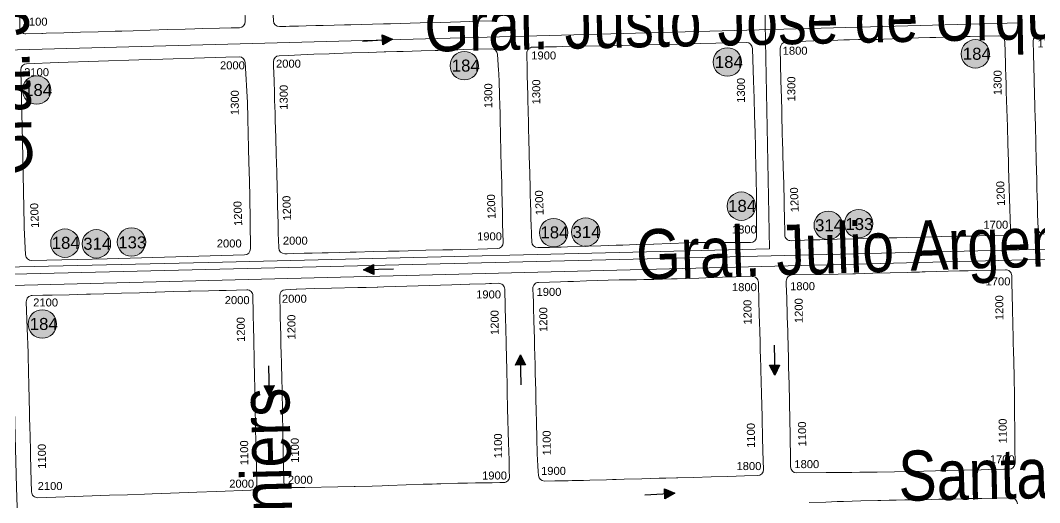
# Model space of a CAD drawing. Header units: millimetres. Extents: x 11558 to 23675, y 49449 to 61482.
# Drawn here: x 18914 to 19423, y 54630 to 54871 of the extents above; entities that cross this region are included whole.
import ezdxf

# ---------------------------------------------------------------- set-up
doc = ezdxf.new("R2010")
doc.units = ezdxf.units.MM
for name, color, linetype in [('0. plano base - nombres calles', 22, 'Continuous'), ('0. Plano Base - PLANO', 254, 'Continuous'), ('0. Plano base - sentido calles', 253, 'Continuous'), ('7. puesta en valor CC la lucila', 212, 'Continuous'), ('numeración', 7, 'Continuous')]:
    doc.layers.add(name, color=color, linetype=linetype)
for name, color, linetype, true_color in [('Linea 133 ida', 7, 'Continuous', 0x940000), ('Linea 184 IDA', 7, 'Continuous', 0x3d3d3d), ('Linea 184 REGRESO', 7, 'Continuous', 0x18f75b), ('Linea 314 IDA', 7, 'Continuous', 0x141414), ('Linea 314 REGRESO', 7, 'Continuous', 0xe00000)]:
    doc.layers.add(name, color=color, linetype=linetype, true_color=true_color)
doc.layers.get('7. puesta en valor CC la lucila').off()
doc.styles.get("Standard").update_dxf_attribs({"font": 'arial.ttf'})

# ---------------------------------------------------------------- blocks, each defined once
blk = doc.blocks.new('MANZANAS')
at = {"layer": '0. Plano Base - PLANO', "color": 0, "linetype": 'Continuous', "lineweight": 5}
for points in [[(5639147.52, 6178702.41, -0.413867), (5639143.44, 6178703.58), (5639140.08, 6178709.64), (5639138.22, 6178712.99), (5639137.46, 6178714.36), (5639137.4, 6178714.47), (5639135.93, 6178717.11), (5639133.69, 6178721.15), (5639131.58, 6178724.97), (5639127.19, 6178732.93), (5639122.81, 6178740.86), (5639118.65, 6178748.38), (5639116.45, 6178752.37), (5639115.93, 6178753.31), (5639115.06, 6178754.88), (5639114.9, 6178755.18), (5639114.46, 6178755.97), (5639110.37, 6178763.38), (5639108.51, 6178766.75), (5639106.82, 6178769.8), (5639104.98, 6178773.14), (5639103.42, 6178775.97), (5639103.32, 6178776.14), (5639102.25, 6178778.08), (5639101.21, 6178779.96), (5639098.19, 6178785.41, -0.404469), (5639099.27, 6178789.44), (5639104.29, 6178792.44)], [(5638854.57, 6178673.87, -0.408485), (5638853.42, 6178669.83), (5638847.27, 6178666.32), (5638839.73, 6178662.02), (5638831.04, 6178657.19), (5638822.22, 6178652.32), (5638809.19, 6178645.13), (5638806.17, 6178643.46), (5638791.83, 6178635.54), (5638789.04, 6178634), (5638784.5, 6178631.5), (5638779.69, 6178628.85), (5638776.55, 6178627.11), (5638772.27, 6178624.75), (5638768.94, 6178622.92), (5638765.54, 6178621.04), (5638764.93, 6178620.7), (5638763.38, 6178619.85), (5638760.61, 6178618.32, -0.412984), (5638756.54, 6178619.49), (5638755.2, 6178621.9)], [(5638741.22, 6178618.12), (5638744.24, 6178612.62, -0.413756), (5638743.06, 6178608.55), (5638739.43, 6178606.55), (5638734.35, 6178603.75), (5638726.95, 6178599.67), (5638723.52, 6178597.78), (5638719.33, 6178595.47), (5638711.74, 6178591.21), (5638704.09, 6178586.92), (5638696.63, 6178582.73), (5638691.71, 6178579.97), (5638688.8, 6178578.34), (5638681.33, 6178574.14), (5638673.71, 6178569.91), (5638666.31, 6178565.82), (5638658.6, 6178561.54), (5638657.03, 6178560.66), (5638656.78, 6178560.51), (5638649.86, 6178556.62, -0.419526), (5638645.75, 6178557.81), (5638640.41, 6178567.7)], [(5639105.2, 6178529.29), (5639112.31, 6178533.33), (5639117.29, 6178536.16), (5639120.01, 6178537.71), (5639127.6, 6178541.92), (5639135.12, 6178546.03), (5639136.43, 6178546.75), (5639140.02, 6178548.72), (5639143.18, 6178550.44), (5639146.89, 6178552.47), (5639150.76, 6178554.59), (5639150.82, 6178554.63), (5639158.41, 6178558.78), (5639161.85, 6178560.66), (5639164.72, 6178562.23), (5639166.03, 6178562.94), (5639172.36, 6178566.4), (5639173.54, 6178567.05), (5639180.72, 6178570.91), (5639193.69, 6178577.89, -0.410445), (5639197.74, 6178576.71)]]:
    blk.add_lwpolyline(points, format="xyb", dxfattribs=at)
for points in [[(5639130.18, 6178692.74), (5639119.05, 6178686.68), (5639115.64, 6178684.82), (5639109.96, 6178681.73), (5639102.4, 6178677.61), (5639094.63, 6178673.35), (5639093.79, 6178672.89), (5639087.01, 6178669.14), (5639082.91, 6178666.88), (5639079.62, 6178665.07), (5639072.02, 6178660.87), (5639064.52, 6178656.73), (5639056.9, 6178652.52), (5639054.34, 6178651.1), (5639049.25, 6178648.27), (5639047.35, 6178647.19), (5639045.49, 6178646.14), (5639036.75, 6178641.19, -0.418398), (5639032.64, 6178642.36), (5639028.02, 6178650.79), (5639026.35, 6178653.84), (5639024.64, 6178656.96), (5639020.43, 6178664.65), (5639016.35, 6178672.04), (5639013.19, 6178677.75), (5639013.05, 6178678), (5639012.03, 6178679.84), (5639010.63, 6178682.38), (5639007.9, 6178687.31), (5639003.92, 6178694.49), (5639002.47, 6178697.11), (5639002.18, 6178697.64), (5639000.13, 6178701.34), (5638999.69, 6178702.14), (5638995.4, 6178709.88), (5638987.6, 6178724.16, -0.410869), (5638988.76, 6178728.21), (5638997.36, 6178733.04), (5639000.68, 6178734.91), (5639000.79, 6178734.97), (5639005.91, 6178737.84), (5639008.73, 6178739.43), (5639013.98, 6178742.37), (5639016.48, 6178743.78), (5639020.37, 6178745.96), (5639024.14, 6178747.93), (5639029.43, 6178750.7), (5639031.37, 6178751.8), (5639046.52, 6178760.46), (5639051.49, 6178763.25), (5639054.1, 6178764.71), (5639057.55, 6178766.61), (5639061.73, 6178768.92), (5639063, 6178769.63), (5639063.58, 6178769.94), (5639067.2, 6178771.95), (5639069.09, 6178772.99), (5639081.58, 6178779.88, -0.412488), (5639085.64, 6178778.72), (5639090.98, 6178769.19), (5639092.4, 6178766.65), (5639093.68, 6178764.36), (5639096.34, 6178759.6), (5639097.92, 6178756.79), (5639102.13, 6178749.25), (5639106.35, 6178741.71), (5639110.56, 6178734.18), (5639114.88, 6178726.43), (5639116.46, 6178723.59), (5639131.36, 6178696.84, -0.41699)], [(5639019.22, 6178631.08), (5639013.74, 6178628.22), (5639010.76, 6178626.66), (5639002.29, 6178622.22), (5638999.51, 6178620.77), (5638994.15, 6178617.97), (5638991.26, 6178616.34), (5638983.83, 6178612.15), (5638976.62, 6178608.09), (5638976.5, 6178608.03), (5638968.96, 6178603.77), (5638963.16, 6178600.52), (5638961.2, 6178599.41), (5638960.22, 6178598.86), (5638953.62, 6178595.17), (5638946.15, 6178590.99), (5638939.01, 6178586.98), (5638936.24, 6178585.41), (5638934.75, 6178584.56), (5638931.21, 6178582.55), (5638930.8, 6178582.33), (5638926.04, 6178579.79, -0.408919), (5638922, 6178580.98), (5638920.51, 6178583.66), (5638919.83, 6178584.88), (5638918.24, 6178587.73), (5638916.15, 6178591.48), (5638915.23, 6178593.14), (5638914.58, 6178594.3), (5638912.66, 6178597.75), (5638910.42, 6178601.77), (5638909.43, 6178603.55), (5638908.88, 6178604.54), (5638905.41, 6178610.77), (5638901.15, 6178618.47), (5638900.83, 6178619.04), (5638899.36, 6178621.71), (5638898.11, 6178623.99), (5638897.15, 6178625.72), (5638894.58, 6178630.39), (5638892.85, 6178633.54), (5638890.63, 6178637.57), (5638889.96, 6178638.79), (5638888, 6178642.34), (5638886.56, 6178644.96), (5638881.65, 6178653.88), (5638880.23, 6178656.45), (5638876.41, 6178663.39, -0.415591), (5638877.6, 6178667.47), (5638879.98, 6178668.76), (5638883.26, 6178670.54), (5638888.13, 6178673.2), (5638890.8, 6178674.65), (5638898.47, 6178678.83), (5638916.99, 6178688.92), (5638925.45, 6178693.56), (5638928.53, 6178695.24), (5638936.03, 6178699.36), (5638951.22, 6178707.72), (5638971.3, 6178718.76, -0.411443), (5638975.36, 6178717.6), (5638983.36, 6178703.38), (5638987.56, 6178695.91), (5638991.75, 6178688.36), (5638995.88, 6178680.86), (5638996.13, 6178680.41), (5638999.12, 6178674.97), (5639000.12, 6178673.15), (5639004.44, 6178665.29), (5639006.14, 6178662.21), (5639007.34, 6178660.03), (5639010.74, 6178653.86), (5639011.99, 6178651.57), (5639013.02, 6178649.58), (5639020.49, 6178635.12, -0.412719)], [(5639088.68, 6178540.78), (5639084.9, 6178547.8), (5639083.29, 6178550.78), (5639081.96, 6178553.26), (5639080.99, 6178555.06), (5639077.56, 6178561.43), (5639073.37, 6178569.19), (5639073.01, 6178569.86), (5639069, 6178577.08), (5639064.74, 6178584.75), (5639063.45, 6178587.08), (5639062.02, 6178589.67), (5639060.44, 6178592.51), (5639056.22, 6178600.11), (5639052.5, 6178606.8), (5639052.06, 6178607.6), (5639048.23, 6178614.49), (5639047.4, 6178615.99), (5639047.16, 6178616.42), (5639043.96, 6178622.19, -0.417134), (5639045.15, 6178626.28), (5639057.82, 6178633.15), (5639065.36, 6178637.24), (5639071.77, 6178640.72), (5639072.91, 6178641.35), (5639080.49, 6178645.56), (5639088.1, 6178649.79), (5639095.49, 6178653.89), (5639097.5, 6178655.01), (5639099.55, 6178656.14), (5639101, 6178656.95), (5639102.04, 6178657.53), (5639103.38, 6178658.27), (5639118.43, 6178666.61), (5639122.18, 6178668.69), (5639125.79, 6178670.69), (5639132.89, 6178674.56), (5639133.24, 6178674.76), (5639138.54, 6178677.73, -0.414566), (5639142.63, 6178676.57), (5639145.25, 6178671.87), (5639146.48, 6178669.66), (5639147.59, 6178667.67), (5639147.68, 6178667.52), (5639148.46, 6178666.05), (5639149.41, 6178664.25), (5639150.13, 6178662.95), (5639155.01, 6178654.06), (5639156.86, 6178650.69), (5639158.77, 6178647.22), (5639160.98, 6178643.2), (5639163.13, 6178639.3), (5639167.26, 6178631.77), (5639171.39, 6178624.11), (5639172.1, 6178622.77), (5639173.54, 6178620.06), (5639175.51, 6178616.36), (5639179.58, 6178608.72), (5639183.68, 6178601.01), (5639187.31, 6178594.2, -0.41092), (5639186.1, 6178590.16), (5639185.96, 6178590.08), (5639183.71, 6178588.85), (5639176.99, 6178585.17), (5639173.83, 6178583.44), (5639166.41, 6178579.39), (5639158.98, 6178575.32), (5639143.56, 6178566.83), (5639135.81, 6178562.56), (5639128.21, 6178558.4), (5639127.66, 6178558.11), (5639125.02, 6178556.71), (5639120.66, 6178554.39), (5639117.02, 6178552.46), (5639113.08, 6178550.36), (5639105.73, 6178546.46), (5639092.73, 6178539.56, -0.412563)], [(5638908.29, 6178570.04), (5638899.83, 6178565.38), (5638892.2, 6178561.16), (5638888.85, 6178559.31), (5638884.51, 6178556.92), (5638877.01, 6178552.79), (5638869.33, 6178548.55), (5638865.4, 6178546.38), (5638861.76, 6178544.37), (5638860.68, 6178543.78), (5638853.94, 6178540.06), (5638846.55, 6178535.98), (5638843.9, 6178534.51), (5638839.16, 6178531.89), (5638834.34, 6178529.23), (5638831.59, 6178527.72), (5638827.25, 6178525.36), (5638823.74, 6178523.45), (5638819.23, 6178520.94), (5638816.3, 6178519.36), (5638815.25, 6178518.79, -0.41113), (5638811.2, 6178519.99), (5638809.23, 6178523.56), (5638807.77, 6178526.19), (5638805.29, 6178530.69), (5638803.13, 6178534.6), (5638801.16, 6178538.16), (5638799.06, 6178541.96), (5638796.96, 6178545.74), (5638792.83, 6178553.19), (5638788.6, 6178560.8), (5638784.51, 6178568.18), (5638780.32, 6178575.7), (5638778.5, 6178578.96), (5638777.04, 6178581.58), (5638775.41, 6178584.52), (5638773.7, 6178587.57), (5638770.59, 6178593.14), (5638767.11, 6178599.39), (5638766.08, 6178601.23, -0.409772), (5638767.2, 6178605.29), (5638771.15, 6178607.57), (5638773.79, 6178609.1), (5638782.2, 6178613.96), (5638788.91, 6178617.74), (5638791.37, 6178619.13), (5638798.82, 6178623.29), (5638806.18, 6178627.4), (5638812.82, 6178631.11), (5638813.12, 6178631.28), (5638813.56, 6178631.53), (5638818.45, 6178634.26), (5638821.22, 6178635.81), (5638829, 6178640.16), (5638835.07, 6178643.55), (5638836.31, 6178644.24), (5638840.67, 6178646.68), (5638843.96, 6178648.52), (5638845.06, 6178649.13), (5638847.45, 6178650.47), (5638851.34, 6178652.65), (5638859.6, 6178657.26, -0.403885), (5638863.63, 6178656.2), (5638867.82, 6178649.3), (5638868.57, 6178648.07), (5638869.14, 6178647.11), (5638870.38, 6178645.08), (5638874.16, 6178638.27), (5638876.44, 6178634.13), (5638878.43, 6178630.52), (5638880.77, 6178626.26), (5638882.7, 6178622.76), (5638884.34, 6178619.79), (5638886.91, 6178615.11), (5638887.68, 6178613.71), (5638891.18, 6178607.35), (5638895.2, 6178600.05), (5638895.78, 6178598.99), (5638897.31, 6178596.2), (5638899.47, 6178592.28), (5638902.77, 6178586.28), (5638904.51, 6178583.12), (5638904.94, 6178582.34), (5638909.47, 6178574.11, -0.413812)], [(5639031.85, 6178615.29), (5639036.83, 6178606.32), (5639039.1, 6178602.23), (5639039.35, 6178601.77), (5639042.01, 6178596.99), (5639043.29, 6178594.67), (5639044.23, 6178592.99), (5639045.94, 6178589.9), (5639048.25, 6178585.75), (5639050.31, 6178582.04), (5639052.41, 6178578.27), (5639056.77, 6178570.42), (5639058.19, 6178567.86), (5639059.65, 6178565.23), (5639061.04, 6178562.73), (5639065.16, 6178555.26), (5639069.3, 6178547.76), (5639072.79, 6178541.43), (5639077.21, 6178533.42, -0.413565), (5639076.04, 6178529.35), (5639070.38, 6178526.21), (5639063.04, 6178522.14), (5639055.73, 6178518.08), (5639048.05, 6178513.83), (5639041.2, 6178510.03), (5639040.57, 6178509.68), (5639035.94, 6178507.11), (5639034.97, 6178506.58), (5639033.56, 6178505.8), (5639032.97, 6178505.47), (5639025.36, 6178501.25), (5639017.74, 6178497.03), (5639014.2, 6178495.07), (5639012.57, 6178494.16), (5639010.03, 6178492.76), (5639002.74, 6178488.72), (5638999.88, 6178487.13), (5638997.62, 6178485.88), (5638994.94, 6178484.39), (5638993.23, 6178483.47), (5638987.31, 6178480.29), (5638982.79, 6178477.87, -0.393843), (5638978.83, 6178478.93), (5638977.73, 6178480.69), (5638976.26, 6178483.02), (5638973.36, 6178488.2), (5638972.1, 6178490.46), (5638970.63, 6178493.06), (5638968.84, 6178496.33), (5638966.39, 6178500.77), (5638962.17, 6178508.43), (5638960.85, 6178510.85), (5638958.72, 6178514.71), (5638958.67, 6178514.8), (5638958.1, 6178515.83), (5638953.84, 6178523.57), (5638951.82, 6178527.23), (5638949.58, 6178531.29), (5638947.45, 6178535.13), (5638945.51, 6178538.62), (5638941.15, 6178546.51), (5638937.93, 6178552.31), (5638937.85, 6178552.45), (5638936.58, 6178554.7), (5638935.02, 6178557.43), (5638933.3, 6178560.42, -0.417326), (5638934.44, 6178564.54), (5638943.93, 6178569.86), (5638947.25, 6178571.72), (5638949.72, 6178573.11), (5638955.33, 6178576.25), (5638969.54, 6178584.17), (5638977.17, 6178588.31), (5638980.38, 6178590.05), (5638983.51, 6178591.74), (5638984.8, 6178592.44), (5638992.53, 6178596.71), (5638995.08, 6178598.13), (5639000.29, 6178601.06), (5639004.44, 6178603.38), (5639007.59, 6178605.14), (5639010.94, 6178607.02), (5639014.78, 6178609.17), (5639020.63, 6178612.45), (5639027.76, 6178616.45, -0.415324)], [(5638737.72, 6178475.65), (5638704.57, 6178457.51, -0.405943), (5638700.54, 6178458.63), (5638693.64, 6178470.44), (5638693.02, 6178471.58), (5638672.98, 6178508.23), (5638662.96, 6178526.55), (5638655.87, 6178539.51, -0.410369), (5638657.03, 6178543.57), (5638670.7, 6178551.27), (5638705.83, 6178571.09), (5638716.29, 6178576.98), (5638734.6, 6178587.17), (5638743.92, 6178592.35), (5638749.65, 6178595.54, -0.405854), (5638753.69, 6178594.45), (5638763.95, 6178577.19), (5638767.68, 6178570.41), (5638771.55, 6178563.37), (5638774.74, 6178557.56), (5638778.5, 6178550.74), (5638780.22, 6178547.6), (5638786.26, 6178536.64), (5638798.88, 6178513.06, -0.409513), (5638797.7, 6178509.03)], [(5638920.95, 6178553.75), (5638925.25, 6178546.01), (5638928.39, 6178540.35), (5638930.15, 6178537.17), (5638934.36, 6178529.55), (5638937.51, 6178523.85), (5638940.49, 6178518.4), (5638941.28, 6178516.96), (5638941.45, 6178516.66), (5638943.53, 6178512.85), (5638945.69, 6178508.89), (5638949.74, 6178501.5), (5638958.13, 6178486.32), (5638960.08, 6178482.8), (5638962.33, 6178478.77), (5638964.92, 6178474.12), (5638966.17, 6178471.86, -0.418258), (5638964.97, 6178467.76), (5638963.33, 6178466.88), (5638959.97, 6178465.06), (5638957.49, 6178463.73), (5638956.29, 6178463.08), (5638952.68, 6178461.14), (5638949.17, 6178459.25), (5638944.88, 6178456.94), (5638937.41, 6178452.79), (5638935.66, 6178451.8), (5638933.6, 6178450.63), (5638929.67, 6178448.42), (5638922.3, 6178444.26), (5638914.58, 6178439.9), (5638911.81, 6178438.36), (5638907.49, 6178435.94), (5638900.08, 6178431.87), (5638899.59, 6178431.6), (5638892.52, 6178427.72), (5638878.06, 6178419.77), (5638877.58, 6178419.52), (5638875.96, 6178418.66), (5638875.61, 6178418.48), (5638871.35, 6178416.23, -0.411489), (5638867.31, 6178417.45), (5638862.78, 6178425.84), (5638862.67, 6178426.04), (5638860.67, 6178429.73), (5638858.79, 6178433.19), (5638856.69, 6178437.07), (5638855.34, 6178439.57), (5638851.21, 6178447.2), (5638849.07, 6178451.14), (5638847.21, 6178454.55), (5638845.34, 6178457.93), (5638842.93, 6178462.31), (5638838.99, 6178469.44), (5638836.55, 6178473.88), (5638834.7, 6178477.23), (5638832.19, 6178481.78), (5638827.9, 6178489.56), (5638826.72, 6178491.7), (5638822.7, 6178498.95, -0.410878), (5638823.84, 6178503.01), (5638823.86, 6178503.02), (5638828.44, 6178505.64), (5638828.77, 6178505.82), (5638832.73, 6178508.05), (5638836.28, 6178510.05), (5638843.96, 6178514.27), (5638855.44, 6178520.58), (5638859.08, 6178522.58), (5638863.85, 6178525.23), (5638864.18, 6178525.41), (5638866.81, 6178526.87), (5638881.77, 6178535.3), (5638896.51, 6178543.56), (5638900.39, 6178545.73), (5638904.21, 6178547.86), (5638904.31, 6178547.92), (5638911.14, 6178551.73), (5638912.92, 6178552.72), (5638913.82, 6178553.22), (5638916.86, 6178554.92, -0.414663)], [(5638757.8, 6178354.88), (5638752.38, 6178364.71), (5638748.78, 6178371.24), (5638743.47, 6178380.85), (5638742.96, 6178381.77), (5638735.05, 6178396.09), (5638732.33, 6178401.03), (5638728.46, 6178408.03), (5638727.5, 6178409.79), (5638726.05, 6178412.41), (5638724.23, 6178415.68), (5638718.19, 6178426.54), (5638711.7, 6178437.97, -0.418969), (5638712.87, 6178442.08), (5638717.6, 6178444.66), (5638721.64, 6178446.87), (5638729.1, 6178450.95), (5638736.69, 6178455.13), (5638737.08, 6178455.34), (5638738.44, 6178456.1), (5638744.25, 6178459.35), (5638752, 6178463.68), (5638759.83, 6178468.06), (5638763.23, 6178469.96), (5638766.61, 6178471.85), (5638767.13, 6178472.14), (5638774.69, 6178476.36), (5638781.19, 6178479.96), (5638782.26, 6178480.56), (5638789.94, 6178484.78), (5638794.64, 6178487.36), (5638797.69, 6178489.03), (5638802.21, 6178491.52), (5638806.72, 6178494, -0.414966), (5638810.8, 6178492.8), (5638814.85, 6178485.38), (5638818.88, 6178478), (5638820.74, 6178474.59), (5638820.79, 6178474.51), (5638822.43, 6178471.49), (5638825.2, 6178466.43), (5638826.88, 6178463.36), (5638829.5, 6178458.55), (5638833.47, 6178451.29), (5638837.79, 6178443.37), (5638841.79, 6178436.05), (5638846.55, 6178427.34), (5638851.93, 6178417.5), (5638855.93, 6178410.17, -0.41007), (5638854.77, 6178406.12), (5638839.78, 6178397.66), (5638831.22, 6178392.81), (5638827.68, 6178390.81), (5638823.45, 6178388.42), (5638815.91, 6178384.16), (5638811.72, 6178381.78), (5638808.35, 6178379.88), (5638801, 6178375.72), (5638793.23, 6178371.35), (5638785.61, 6178367.06), (5638761.9, 6178353.72, -0.416586)]]:
    blk.add_lwpolyline(points, format="xyb", close=True, dxfattribs=at)
blk = doc.blocks.new('184 ida')
at = {"layer": 'Linea 184 IDA', "lineweight": 211, "true_color": 0xededed}
h = blk.add_hatch(color=7, dxfattribs=at)
h.dxf.hatch_style = 1
edge = h.paths.add_edge_path()
edge.add_arc((0, 0), 7.11, 0, 360)
at = {"layer": 'Linea 184 IDA', "lineweight": 9}
blk.add_circle((0, 0), 7.11, dxfattribs=at)
at = {"layer": 'Linea 184 IDA', "lineweight": 15, "insert": (-6.6, 3.17), "char_height": 6, "attachment_point": 1}
blk.add_mtext_dynamic_manual_height_columns('184', width=16.4579, gutter_width=12.5, heights=[0], dxfattribs=at)
blk = doc.blocks.new('184 vuelta')
at = {"layer": 'Linea 184 REGRESO', "lineweight": 211, "true_color": 0xededed}
h = blk.add_hatch(color=7, dxfattribs=at)
h.dxf.hatch_style = 1
edge = h.paths.add_edge_path()
edge.add_arc((0, 0), 7.11, 0, 360)
at = {"layer": 'Linea 184 REGRESO', "lineweight": 9}
blk.add_circle((0, 0), 7.11, dxfattribs=at)
at = {"layer": 'Linea 184 REGRESO', "lineweight": 15, "insert": (-6.26, 3.05), "char_height": 6, "attachment_point": 1}
blk.add_mtext_dynamic_manual_height_columns('184', width=16.4579, gutter_width=12.5, heights=[0], dxfattribs=at)
blk = doc.blocks.new('314 ida')
at = {"layer": 'Linea 314 IDA', "lineweight": 211, "true_color": 0xededed}
h = blk.add_hatch(color=7, dxfattribs=at)
h.dxf.hatch_style = 1
edge = h.paths.add_edge_path()
edge.add_arc((0, 0), 7.11, 0, 360)
at = {"layer": 'Linea 314 IDA', "lineweight": 9}
blk.add_circle((0, 0), 7.11, dxfattribs=at)
at = {"layer": 'Linea 314 IDA', "lineweight": 15, "insert": (-6.58, 3.05), "char_height": 6, "attachment_point": 1}
blk.add_mtext_dynamic_manual_height_columns('314', width=8.7347, gutter_width=12.5, heights=[0], dxfattribs=at)
blk = doc.blocks.new('133 ida')
at = {"layer": 'Linea 133 ida', "lineweight": 211, "true_color": 0xededed}
h = blk.add_hatch(color=7, dxfattribs=at)
h.dxf.hatch_style = 1
edge = h.paths.add_edge_path()
edge.add_arc((0, 0), 7.11, 0, 360)
at = {"layer": 'Linea 133 ida', "lineweight": 9}
blk.add_circle((0, 0), 7.11, dxfattribs=at)
at = {"layer": 'Linea 133 ida', "lineweight": 15, "insert": (-6.61, 2.83), "char_height": 6, "attachment_point": 1}
blk.add_mtext_dynamic_manual_height_columns('133', width=16.4579, gutter_width=12.5, heights=[0], dxfattribs=at)

msp = doc.modelspace()

# ---------------------------------------------------------------- hatches: boundary and pattern name
at = {"layer": '0. Plano base - sentido calles', "linetype": 'Continuous', "lineweight": 25, "ltscale": 2, "true_color": 0x1a1a1a}
h = msp.add_hatch(color=250, dxfattribs=at)
h.dxf.hatch_style = 1
h.paths.add_polyline_path([(19099.5, 54861.83), (19094.36, 54864.03), (19094.51, 54861.53)])
h.paths.add_polyline_path([(19099.5, 54861.83), (19094.51, 54861.53), (19094.66, 54859.03)])
h = msp.add_hatch(color=250, dxfattribs=at)
h.dxf.hatch_style = 1
h.paths.add_polyline_path([(19085.05, 54746.64), (19090.09, 54744.23), (19090.05, 54746.73)])
h.paths.add_polyline_path([(19085.05, 54746.64), (19090.05, 54746.73), (19090, 54749.23)])
h = msp.add_hatch(color=250, dxfattribs=at)
h.dxf.hatch_style = 1
h.paths.add_polyline_path([(19163.37, 54704.1), (19160.98, 54699.05), (19163.48, 54699.1)])
h.paths.add_polyline_path([(19163.37, 54704.1), (19163.48, 54699.1), (19165.98, 54699.16)])
h = msp.add_hatch(color=250, dxfattribs=at)
h.dxf.hatch_style = 1
h.paths.add_polyline_path([(19290.51, 54694.01), (19292.9, 54699.07), (19290.4, 54699.01)])
h.paths.add_polyline_path([(19290.51, 54694.01), (19290.4, 54699.01), (19287.9, 54698.96)])
h = msp.add_hatch(color=250, dxfattribs=at)
h.dxf.hatch_style = 1
h.paths.add_polyline_path([(19037.9, 54683.72), (19040.29, 54688.78), (19037.79, 54688.72)])
h.paths.add_polyline_path([(19037.9, 54683.72), (19037.79, 54688.72), (19035.29, 54688.67)])
h = msp.add_hatch(color=250, dxfattribs=at)
h.dxf.hatch_style = 1
h.paths.add_polyline_path([(19240.51, 54635), (19235.39, 54637.24), (19235.51, 54634.75)])
h.paths.add_polyline_path([(19240.51, 54635), (19235.51, 54634.75), (19235.64, 54632.25)])

# ---------------------------------------------------------------- linework, layer by layer
at = {"layer": '0. Plano base - sentido calles', "color": 250, "linetype": 'Continuous', "lineweight": 25, "ltscale": 2, "true_color": 0x1a1a1a}
for points in [[(19084.53, 54860.93), (19099.5, 54861.83), (19094.66, 54859.03), (19094.36, 54864.03), (19099.5, 54861.83)], [(19100.04, 54746.89), (19085.05, 54746.64), (19090, 54749.23), (19090.09, 54744.23), (19085.05, 54746.64)], [(19290.18, 54709.01), (19290.51, 54694.01), (19287.9, 54698.96), (19292.9, 54699.07), (19290.51, 54694.01)], [(19163.7, 54689.11), (19163.37, 54704.1), (19165.98, 54699.16), (19160.98, 54699.05), (19163.37, 54704.1)], [(19037.57, 54698.72), (19037.9, 54683.72), (19035.29, 54688.67), (19040.29, 54688.78), (19037.9, 54683.72)], [(19225.52, 54634.25), (19240.51, 54635), (19235.64, 54632.25), (19235.39, 54637.24), (19240.51, 54635)]]:
    msp.add_lwpolyline(points, dxfattribs=at)
at = {"layer": 'Linea 133 ida', "lineweight": 15}
msp.add_lwpolyline([(19562.59, 53365.53), (19583.19, 53563.54), (19603.79, 53766.03), (19616.26, 53891.75), (19630.97, 54062.57), (19646.27, 54181.66), (19657.19, 54298.97), (19673.26, 54494.3), (19682.32, 54637.76), (19691.69, 54754.78, 0.452211), (19684.26, 54762.45, -0.013337), (19426.39, 54756.93), (18399.86, 54732.21), (15988.39, 54664.92)], format="xyb", dxfattribs=at)
at = {"layer": 'Linea 184 IDA', "lineweight": 15}
msp.add_lwpolyline([(16878.08, 55675.73), (16878.08, 55675.73), (17560.61, 55699.89), (18038.89, 55717.75), (18690.12, 55742.26), (19230.3, 55762.91), (19236.52, 55614.09), (19251.64, 55253.73), (19262.26, 55226.04), (19274.53, 55208.74), (19283.65, 54973.8), (19287.89, 54757.11), (19014.44, 54750.37), (18782.58, 54745.19), (18798.61, 54167.16), (18802.28, 53937.09), (19426.76, 53949.15), (19593.58, 53953.2), (19584.37, 53851.92), (19560.85, 53617.56), (19560.94, 53604.07), (19532.14, 53324.74)], dxfattribs=at)
at = {"layer": 'Linea 184 REGRESO', "lineweight": 15}
msp.add_lwpolyline([(18925.72, 54068.75), (18922.92, 54234.62), (18918.46, 54436.58), (18911.58, 54637.9), (18907.37, 54799.57), (18905.84, 54856.34), (19338.26, 54867.96), (19412.79, 54869.99), (19406.06, 55113.31), (19396.81, 55329.57), (19392.8, 55476.76), (19078.64, 55459.12), (18743.66, 55443.55), (18743.13, 55591.1), (18726.44, 56046.68), (18224.33, 56024.77), (17468.49, 55994.84), (17081.69, 55981.68), (16780.07, 55969.7), (16774.1, 56072.01)], dxfattribs=at)
at = {"layer": 'Linea 314 IDA', "lineweight": 15}
msp.add_lwpolyline([(19678.64, 54758.26), (17014.41, 54690.91), (17016.09, 54700.89), (17030.3, 54810.59), (17060.69, 55024), (17066.08, 55096.96), (17073.31, 55199.76), (17087.6, 55374.92), (16998.36, 55515.36), (16948.17, 55592.28), (16899.18, 55667.23), (16875.53, 55724.13), (16836.61, 55820.81), (16774.39, 55964.08), (16768.11, 56071.64), (16762.32, 56163.65), (16754.13, 56294.73), (16742.89, 56384.99), (16730.61, 56482.19), (16683.93, 56845.49), (16636.62, 57213.81), (16606.32, 57461.78)], dxfattribs=at)

# ---------------------------------------------------------------- block references
at = {"layer": '0. Plano Base - PLANO', "color": 28, "lineweight": 5, "true_color": 0x0d0d0d, "rotation": 332.5463477508169}
msp.add_blockref('MANZANAS', (-7833237.48, -2828296.13), dxfattribs=at)
at = {"layer": '7. puesta en valor CC la lucila', "color": 250, "lineweight": 30, "rotation": 332.5463477508169}
msp.add_blockref('MANZANAS', (-7833237.48, -2828296.13), dxfattribs=at)
at = {"layer": 'Linea 133 ida', "lineweight": 15}
for p in [(19332.41, 54769.68), (18969.03, 54760.52)]:
    msp.add_blockref('133 ida', p, dxfattribs=at)
at = {"layer": 'Linea 184 IDA', "lineweight": 15}
for p in [(19273.79, 54778.42), (19180, 54765.18), (18935.77, 54759.94)]:
    msp.add_blockref('184 ida', p, dxfattribs=at)
at = {"layer": 'Linea 184 REGRESO', "lineweight": 15}
for p in [(19390.73, 54854.51), (19135.35, 54848.62), (19266.82, 54850.43), (18921.63, 54836.44), (18924.45, 54719.54)]:
    msp.add_blockref('184 vuelta', p, dxfattribs=at)
at = {"layer": 'Linea 314 REGRESO', "lineweight": 15}
for p in [(19317.21, 54768.84), (19195.99, 54765.46), (18951.5, 54759.61)]:
    msp.add_blockref('314 ida', p, dxfattribs=at)

# ---------------------------------------------------------------- texts
at = {"layer": '0. plano base - nombres calles', "color": 250, "lineweight": 15, "true_color": 0x1a1a1a, "char_height": 25, "attachment_point": 1}
for s, width, insert, rotation in [('{\\fArial Narrow|b0|i0|c0|p34;Gral. Jose Maria Paz}', 329.255, (18894.59, 54793), 91.4248), ('{\\fArial Narrow|b0|i0|c0|p34;Gral. Justo José de Urquiza}', 372.0533, (19115.13, 54880.6), 1.1766), ('{\\fArial Narrow|b0|i0|c0|p34;Gral. Julio Argentino Roca}', 343.1023, (19220.78, 54766.64), 1.8679), ('{\\fArial Narrow|b0|i0|c0|p34;Virrey Santiago de Liniers}', 329.255, (19030.97, 54359.45), 91.4248), ('{\\fArial Narrow|b0|i0|c0|p34;Santa Rosa}', 329.255, (19352.05, 54656.16), 1.0836)]:
    msp.add_mtext_dynamic_manual_height_columns(s, width=width, gutter_width=12.5, heights=[0], dxfattribs=dict(at, insert=insert, rotation=rotation))
at = {"layer": 'numeración', "color": 251, "true_color": 0x606162, "char_height": 4, "attachment_point": 1}
for s, insert in [('2100', (18914.66, 54872.59)), ('1700', (19421.77, 54861.71)), ('1900', (19168.81, 54855.72)), ('1800', (19294.45, 54858.09)), ('2000', (19013.26, 54850.78)), ('2000', (19041.25, 54851.63)), ('2100', (18915.39, 54847.37)), ('1800', (19269.1, 54768.79)), ('1700', (19394.74, 54771.16)), ('1900', (19141.73, 54765.34)), ('2000', (19011.65, 54761.8)), ('2000', (19044.67, 54763.2)), ('1800', (19269.11, 54739.98)), ('1800', (19298.16, 54740.45)), ('1700', (19395.83, 54742.84)), ('2000', (19015.63, 54733.48)), ('2000', (19044.2, 54734.19)), ('1900', (19141.26, 54736.33)), ('1900', (19171.44, 54737.6)), ('2100', (18919.9, 54732.31)), ('1800', (19300.28, 54651.55)), ('1700', (19397.95, 54653.94)), ('1900', (19173.7, 54648.19)), ('1800', (19271.37, 54650.58)), ('2000', (19017.87, 54641.78)), ('2000', (19047.17, 54643.74)), ('1900', (19144.23, 54645.87)), ('2100', (18922.14, 54640.61))]:
    msp.add_mtext_dynamic_manual_height_columns(s, width=16.0314, gutter_width=12.5, heights=[0], dxfattribs=dict(at, insert=insert))
for s, insert, rotation in [('1300', (19399.81, 54833.95), 89.769), ('1300', (19169.27, 54829.32), 89.769), ('1300', (19271.55, 54830.07), 89.769), ('1300', (19296.74, 54830.8), 89.769), ('1300', (19018.63, 54823.95), 89.769), ('1300', (19043.08, 54826.64), 89.769), ('1300', (19145.3, 54827.37), 89.769), ('1200', (19401.57, 54778.49), 92.0191), ('1200', (19147.06, 54771.91), 92.0191), ('1200', (19171.03, 54773.86), 92.0191), ('1200', (19298.5, 54775.34), 92.0191), ('1200', (18918.8, 54767.51), 92.0191), ('1200', (19020.39, 54768.49), 92.0191), ('1200', (19044.84, 54771.17), 92.0191), ('1200', (19400.75, 54721.48), 90.3545), ('1200', (19274.9, 54719.25), 90.3545), ('1200', (19300.51, 54720), 90.3545), ('1200', (19047, 54711.81), 90.3545), ('1200', (19148.55, 54714.05), 90.3545), ('1200', (19172.87, 54715.54), 90.3545), ('1200', (19021.69, 54710.57), 90.3545), ('1100', (19402.45, 54659.88), 90.3545), ('1100', (19276.6, 54657.65), 90.3545), ('1100', (19302.2, 54658.39), 90.3545), ('1100', (19048.7, 54650.21), 90.3545), ('1100', (19150.24, 54652.45), 90.3545), ('1100', (19174.56, 54653.93), 90.3545), ('1100', (18922.3, 54647.23), 90.3545), ('1100', (19023.39, 54648.97), 90.3545)]:
    msp.add_mtext_dynamic_manual_height_columns(s, width=16.0314, gutter_width=12.5, heights=[0], dxfattribs=dict(at, insert=insert, rotation=rotation))

doc.saveas('drawing.dxf')
